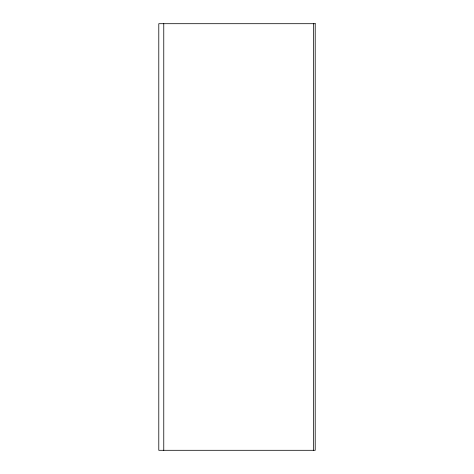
<?xml version="1.0" encoding="UTF-8"?>
<svg xmlns="http://www.w3.org/2000/svg" width="474" height="474" viewBox="0 0 474 474"><rect width="100%" height="100%" fill="white"/><g stroke="black" fill="none" stroke-linecap="round" stroke-linejoin="round"><path stroke-width="0.71" d="M313.361 23.7L313.361 450.3M163.767 23.7L163.767 450.3M315.21 23.7L158.79 23.7L158.79 450.3L315.21 450.3L315.21 23.7"/></g></svg>
